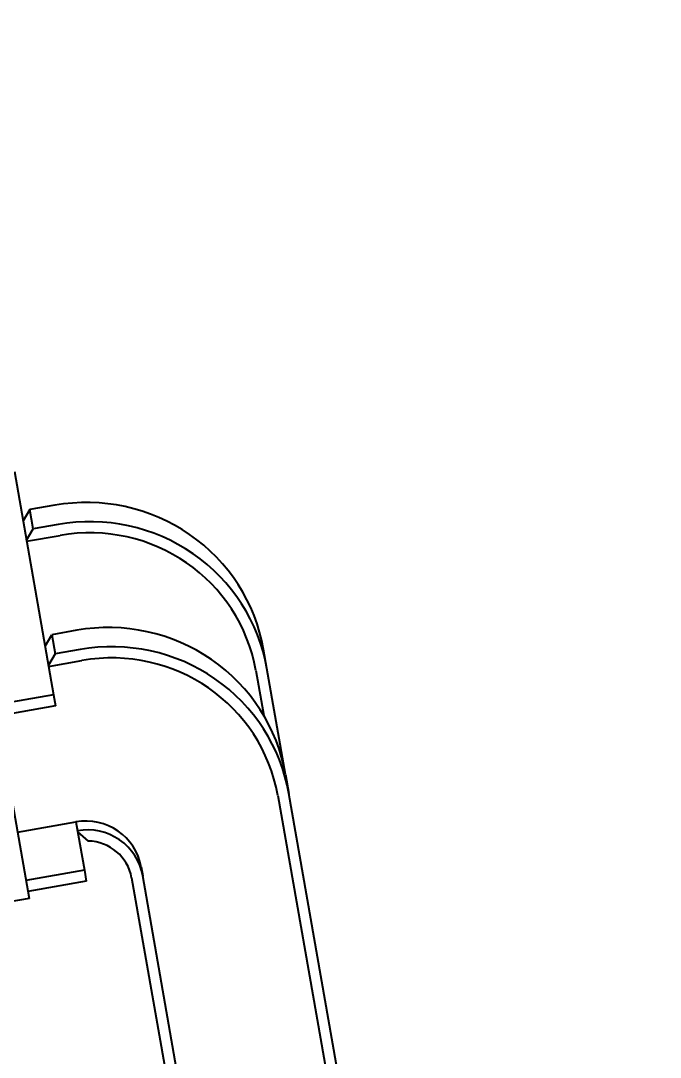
# Model space of a CAD drawing. Header units: millimetres. Extents: x 0 to 841, y 0 to 594.
# Drawn here: x 765.5 to 841, y 471.7 to 594 of the extents above; entities that cross this region are included whole.
import ezdxf

# ---------------------------------------------------------------- set-up
doc = ezdxf.new("R2010")
doc.units = ezdxf.units.MM
doc.linetypes.add('K5LT_BASIC', pattern=[0])
doc.layers.add('Системный слой', color=7, linetype='Continuous')

msp = doc.modelspace()

# ---------------------------------------------------------------- linework, layer by layer
at = {"layer": 'Системный слой', "color": 150, "linetype": 'K5LT_BASIC', "lineweight": 40, "true_color": 0x0080ff}
for p, q in [((764.78519, 540.78935), (769.40726, 514.45463)), ((766.59378, 536.30944), (765.80634, 534.97123)), ((769.5418, 536.82685), (766.59378, 536.30944)), ((766.99223, 534.0392), (766.59378, 536.30944)), ((769.94025, 534.55662), (766.99223, 534.0392)), ((766.20479, 532.701), (766.99223, 534.0392)), ((766.2275, 532.57165), (770.16728, 533.26313)), ((768.3963, 520.2147), (769.18374, 521.55291)), ((772.13175, 522.07032), (769.18374, 521.55291)), ((769.18374, 521.55291), (769.58219, 519.28267)), ((769.58219, 519.28267), (768.79475, 517.94447)), ((772.53021, 519.80009), (769.58219, 519.28267)), ((794.58478, 517.54871), (794.18632, 519.81895)), ((768.81745, 517.81512), (772.75723, 518.5066)), ((796.77628, 505.06245), (794.58478, 517.54871)), ((793.27152, 517.31822), (794.19901, 512.03376)), ((769.40726, 514.45463), (762.51265, 513.24453)), ((769.40726, 514.45463), (769.63429, 513.16114)), ((762.43102, 513.70966), (766.51744, 490.42688)), ((769.63429, 513.16114), (762.73968, 511.95105)), ((796.77628, 505.06242), (797.17474, 502.79218)), ((812.21505, 417.09861), (797.17474, 502.79218)), ((795.86148, 502.56169), (810.90179, 416.86812)), ((765.14491, 498.24702), (772.03952, 499.45711)), ((772.03952, 499.45711), (773.03964, 493.75882)), ((772.03952, 499.45711), (772.22281, 498.4128)), ((772.24509, 498.28584), (773.49767, 497.19965)), ((773.03964, 493.75882), (766.14503, 492.54873)), ((773.03964, 493.75882), (773.26666, 492.46533)), ((779.74093, 494.14215), (779.92422, 493.09783)), ((779.74093, 494.14214), (779.92422, 493.09783)), ((793.14834, 417.75217), (779.92422, 493.09783)), ((773.26666, 492.46533), (766.37205, 491.25524)), ((778.61096, 492.86734), (791.83508, 417.52167)), ((766.51744, 490.42688), (749.44507, 487.43046))]:
    msp.add_line(p, q, dxfattribs=at)
for centre, major_axis, start_param, end_param in [((773.17417, 516.13105), (21.01215, 3.6879), 0, 1.570796327), ((773.57263, 513.86081), (21.01215, 3.6879), 0, 1.570796327), ((773.57263, 513.86081), (-19.69889, -3.45741), 3.141592654, 4.71238898), ((775.76413, 501.37452), (21.01215, 3.6879), 0, 1.570796327), ((776.16259, 499.10428), (21.01215, 3.6879), 0, 1.570796327), ((776.16259, 499.10428), (-19.69889, -3.45741), 3.141592654, 4.71238898), ((773.17464, 492.98967), (-6.5663, -1.15247), 3.141592654, 4.71238898), ((773.35792, 491.94536), (6.5663, 1.15247), 0, 1.570796327), ((773.35792, 491.94536), (-5.25304, -0.92197), 3.141592654, 4.514993421)]:
    msp.add_ellipse(centre, major_axis=major_axis, ratio=0.984944603, start_param=start_param, end_param=end_param, dxfattribs=at)

doc.saveas('drawing.dxf')
